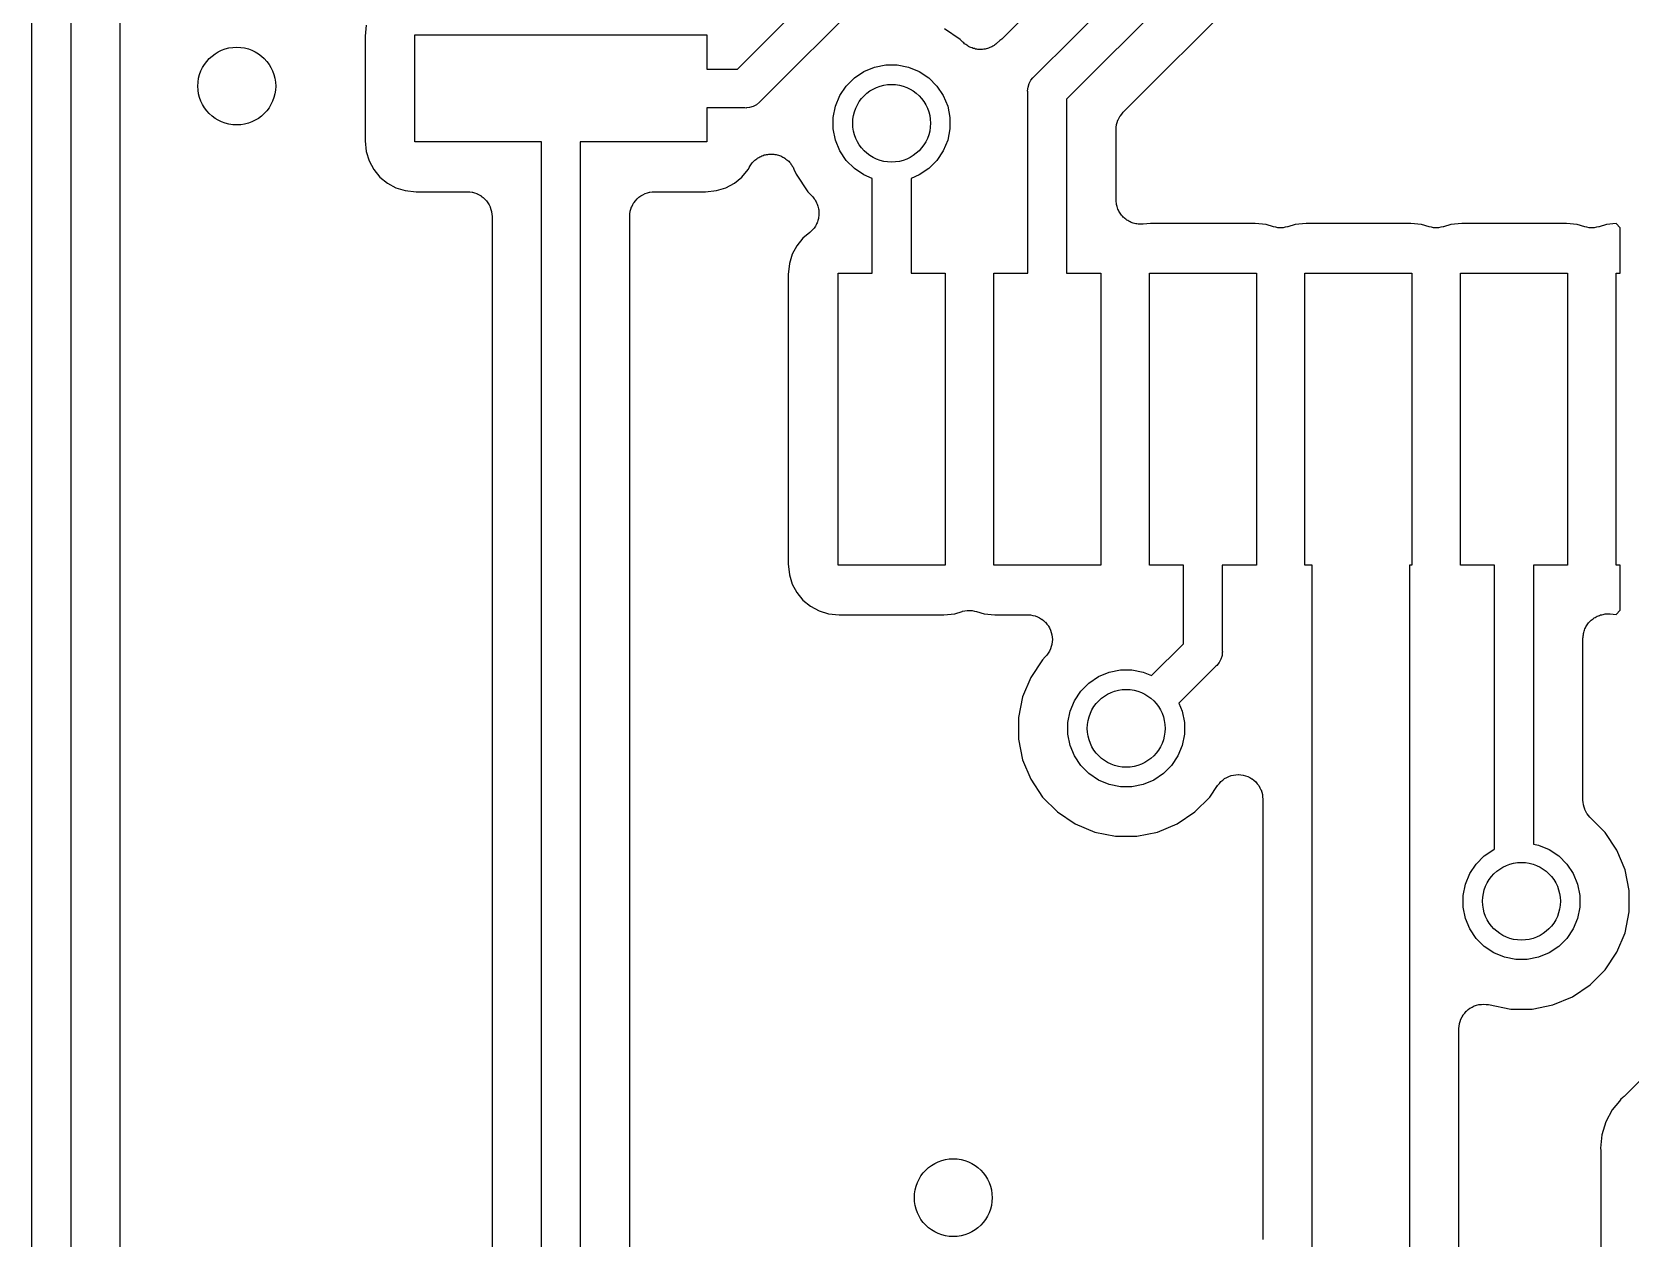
# Model space of a CAD drawing. Extents: x 49 to 143, y -158 to -38.
# Drawn here: x 87.72 to 95.94, y -103.46 to -97.26 of the extents above; entities that cross this region are included whole.
import ezdxf

# ---------------------------------------------------------------- set-up
doc = ezdxf.new("R2010")
doc.units = 0
doc.layers.add('BLACK', color=7, linetype='CONTINUOUS')

msp = doc.modelspace()

# ---------------------------------------------------------------- linework, layer by layer
at = {"layer": 'BLACK', "linetype": 'CONTINUOUS'}
for p, q in [((91.3476, -97.4482), (92.864, -95.9318)), ((93.0312, -96.0474), (91.4632, -97.6154)), ((93.8968, -96.1026), (92.7054, -97.294)), ((92.8718, -97.4868), (94.217, -96.1416)), ((87.7202, -105.976), (87.7202, -96.1982)), ((87.9202, -96.1982), (87.9202, -105.94)), ((94.3584, -96.283), (93.039, -97.6024)), ((88.1742, -105.782), (88.1742, -96.5792)), ((93.3302, -97.6704), (94.3974, -96.6032)), ((89.4387, -97.2234), (89.4332, -97.2794)), ((92.4922, -97.2967), (92.4104, -97.2421)), ((89.4332, -97.2794), (89.4332, -97.817)), ((89.689, -97.8232), (89.689, -97.2732)), ((89.689, -97.2732), (91.189, -97.2732)), ((91.189, -97.2732), (91.189, -97.4482)), ((92.5061, -97.3106), (92.4922, -97.2967)), ((92.5106, -97.3143), (92.5061, -97.3106)), ((92.5147, -97.3185), (92.5106, -97.3143)), ((92.5202, -97.3222), (92.5147, -97.3185)), ((92.5253, -97.3264), (92.5202, -97.3222)), ((92.5304, -97.3291), (92.5253, -97.3264)), ((92.5352, -97.3324), (92.5304, -97.3291)), ((92.5413, -97.335), (92.5352, -97.3324)), ((92.5471, -97.3381), (92.5413, -97.335)), ((92.5527, -97.3398), (92.5471, -97.3381)), ((92.558, -97.342), (92.5527, -97.3398)), ((92.5645, -97.3434), (92.558, -97.342)), ((92.5708, -97.3453), (92.5645, -97.3434)), ((92.5766, -97.3459), (92.5708, -97.3453)), ((92.6257, -97.3438), (92.6202, -97.3455)), ((92.6314, -97.3428), (92.6257, -97.3438)), ((92.6376, -97.3403), (92.6314, -97.3428)), ((92.6439, -97.3384), (92.6376, -97.3403)), ((92.649, -97.3357), (92.6439, -97.3384)), ((92.6544, -97.3336), (92.649, -97.3357)), ((92.66, -97.33), (92.6544, -97.3336)), ((92.6658, -97.3269), (92.66, -97.33)), ((92.6703, -97.3232), (92.6658, -97.3269)), ((92.6752, -97.3201), (92.6703, -97.3232)), ((92.6785, -97.3168), (92.6752, -97.3201)), ((92.6962, -97.3023), (92.6785, -97.3168)), ((92.6999, -97.2986), (92.6962, -97.3023)), ((92.7041, -97.2952), (92.6999, -97.2986)), ((92.7054, -97.294), (92.7041, -97.2952)), ((92.0515, -97.4385), (92.1095, -97.427)), ((92.1095, -97.427), (92.1685, -97.427)), ((92.1685, -97.427), (92.2265, -97.4385)), ((92.5823, -97.3471), (92.5766, -97.3459)), ((92.5889, -97.3472), (92.5823, -97.3471)), ((92.5955, -97.3478), (92.5889, -97.3472)), ((92.6012, -97.3473), (92.5955, -97.3478)), ((92.6071, -97.3474), (92.6012, -97.3473)), ((92.6136, -97.3461), (92.6071, -97.3474)), ((92.6202, -97.3455), (92.6136, -97.3461)), ((91.189, -97.4482), (91.3476, -97.4482)), ((91.906, -97.5358), (91.9478, -97.494)), ((91.9478, -97.494), (91.9969, -97.4611)), ((91.9969, -97.4611), (92.0515, -97.4385)), ((92.2265, -97.4385), (92.2811, -97.4611)), ((92.2811, -97.4611), (92.3302, -97.494)), ((92.3302, -97.494), (92.372, -97.5358)), ((92.8462, -97.5225), (92.8555, -97.5052)), ((92.8555, -97.5052), (92.8648, -97.4938)), ((92.8648, -97.4938), (92.8679, -97.4899)), ((92.8679, -97.4899), (92.8718, -97.4868)), ((91.8505, -97.6395), (91.8731, -97.5849)), ((91.8731, -97.5849), (91.906, -97.5358)), ((92.372, -97.5358), (92.4049, -97.5849)), ((92.4049, -97.5849), (92.4275, -97.6395)), ((92.8385, -97.561), (92.8404, -97.5414)), ((92.839, -97.5659), (92.8385, -97.561)), ((92.839, -98.4982), (92.839, -97.5659)), ((92.8404, -97.5414), (92.8462, -97.5225)), ((91.3841, -97.6482), (91.189, -97.6482)), ((91.189, -97.6482), (91.189, -97.8232)), ((91.389, -97.6487), (91.3841, -97.6482)), ((91.3939, -97.6482), (91.389, -97.6487)), ((91.4086, -97.6468), (91.3939, -97.6482)), ((91.3939, -97.6482), (91.3939, -97.6482)), ((91.4275, -97.641), (91.4086, -97.6468)), ((91.4448, -97.6317), (91.4275, -97.641)), ((91.4601, -97.6193), (91.4448, -97.6317)), ((91.4632, -97.6154), (91.4601, -97.6193)), ((91.839, -97.6975), (91.8505, -97.6395)), ((92.4275, -97.6395), (92.439, -97.6975)), ((93.039, -97.6024), (93.039, -98.4982)), ((93.3227, -97.6795), (93.3302, -97.6704)), ((91.839, -97.7565), (91.839, -97.6975)), ((92.439, -97.6975), (92.439, -97.7565)), ((93.293, -97.7585), (93.2943, -97.7468)), ((93.2943, -97.7468), (93.2955, -97.7351)), ((93.2955, -97.7351), (93.2957, -97.7345)), ((93.2957, -97.7345), (93.2958, -97.7338)), ((93.2958, -97.7338), (93.2993, -97.7226)), ((93.2993, -97.7226), (93.3028, -97.7114)), ((93.3028, -97.7114), (93.3031, -97.7108)), ((93.3031, -97.7108), (93.3033, -97.7102)), ((93.3033, -97.7102), (93.3089, -97.6999)), ((93.3089, -97.6999), (93.3145, -97.6896)), ((93.3145, -97.6896), (93.3149, -97.6891)), ((93.3149, -97.6891), (93.3152, -97.6885)), ((93.3152, -97.6885), (93.3227, -97.6795)), ((89.4332, -97.817), (89.4387, -97.873)), ((90.339, -97.8232), (89.689, -97.8232)), ((90.339, -105.217), (90.339, -97.8232)), ((91.189, -97.8232), (90.539, -97.8232)), ((90.539, -97.8232), (90.539, -105.18)), ((91.8505, -97.8145), (91.839, -97.7565)), ((91.8731, -97.8691), (91.8505, -97.8145)), ((92.4275, -97.8145), (92.4049, -97.8691)), ((92.439, -97.7565), (92.4275, -97.8145)), ((93.293, -97.7598), (93.293, -97.7585)), ((93.293, -97.7602), (93.293, -97.7598)), ((93.293, -97.7598), (93.293, -97.7598)), ((93.293, -97.7598), (93.293, -97.7598)), ((93.293, -98.1197), (93.293, -97.7602)), ((89.4387, -97.873), (89.4532, -97.9209)), ((91.431, -97.9216), (91.436, -97.9175)), ((91.436, -97.9175), (91.4406, -97.913)), ((91.4406, -97.913), (91.4457, -97.9098)), ((91.4457, -97.9098), (91.4503, -97.906)), ((91.4503, -97.906), (91.456, -97.903)), ((91.456, -97.903), (91.4614, -97.8995)), ((91.4614, -97.8995), (91.467, -97.8973)), ((91.467, -97.8973), (91.4722, -97.8945)), ((91.4722, -97.8945), (91.4784, -97.8927)), ((91.4784, -97.8927), (91.4844, -97.8902)), ((91.4844, -97.8902), (91.4903, -97.8891)), ((91.4903, -97.8891), (91.496, -97.8875)), ((91.496, -97.8875), (91.5024, -97.8869)), ((91.5024, -97.8869), (91.5088, -97.8857)), ((91.5088, -97.8857), (91.5147, -97.8857)), ((91.5147, -97.8857), (91.5207, -97.8852)), ((91.5207, -97.8852), (91.5271, -97.8858)), ((91.5271, -97.8858), (91.5336, -97.8859)), ((91.5336, -97.8859), (91.5394, -97.8871)), ((91.5394, -97.8871), (91.5453, -97.8877)), ((91.5453, -97.8877), (91.5515, -97.8896)), ((91.5515, -97.8896), (91.5578, -97.8909)), ((91.5578, -97.8909), (91.5633, -97.8932)), ((91.5633, -97.8932), (91.569, -97.895)), ((91.569, -97.895), (91.5747, -97.8981)), ((91.5747, -97.8981), (91.5807, -97.9006)), ((91.5807, -97.9006), (91.5856, -97.9039)), ((91.5856, -97.9039), (91.5908, -97.9067)), ((91.5908, -97.9067), (91.5958, -97.9109)), ((91.5958, -97.9109), (91.6012, -97.9145)), ((91.6012, -97.9145), (91.6054, -97.9187)), ((91.6054, -97.9187), (91.61, -97.9225)), ((91.906, -97.9182), (91.8731, -97.8691)), ((91.9478, -97.96), (91.906, -97.9182)), ((92.372, -97.9182), (92.3302, -97.96)), ((92.4049, -97.8691), (92.372, -97.9182)), ((89.4532, -97.9209), (89.4768, -97.965)), ((89.4768, -97.965), (89.5085, -98.0037)), ((91.3695, -98.0037), (91.4012, -97.965)), ((91.4012, -97.965), (91.408, -97.9523)), ((91.408, -97.9523), (91.4089, -97.9507)), ((91.4089, -97.9507), (91.4122, -97.9458)), ((91.4122, -97.9458), (91.4151, -97.9406)), ((91.4151, -97.9406), (91.4192, -97.9356)), ((91.4192, -97.9356), (91.4229, -97.9303)), ((91.4229, -97.9303), (91.4272, -97.9261)), ((91.4272, -97.9261), (91.431, -97.9216)), ((91.61, -97.9225), (91.6141, -97.9275)), ((91.6141, -97.9275), (91.6186, -97.9321)), ((91.6186, -97.9321), (91.6219, -97.9371)), ((91.6219, -97.9371), (91.6257, -97.9417)), ((91.6257, -97.9417), (91.6287, -97.9474)), ((91.6287, -97.9474), (91.6323, -97.9528)), ((91.6323, -97.9528), (91.6345, -97.9583)), ((91.6345, -97.9583), (91.6373, -97.9636)), ((91.6373, -97.9636), (91.6481, -97.9894)), ((91.6481, -97.9894), (91.7087, -98.0802)), ((91.9969, -97.9929), (91.9478, -97.96)), ((92.039, -98.0103), (91.9969, -97.9929)), ((92.2811, -97.9929), (92.239, -98.0103)), ((92.3302, -97.96), (92.2811, -97.9929)), ((89.5085, -98.0037), (89.5472, -98.0354)), ((89.5472, -98.0354), (89.5913, -98.059)), ((89.5913, -98.059), (89.6392, -98.0735)), ((89.6392, -98.0735), (89.6952, -98.079)), ((89.6952, -98.079), (89.958, -98.079)), ((89.958, -98.079), (89.9589, -98.079)), ((89.9589, -98.079), (89.9589, -98.079)), ((89.9589, -98.079), (89.9589, -98.079)), ((89.9589, -98.079), (89.9598, -98.0791)), ((89.9598, -98.0791), (89.9717, -98.0804)), ((89.9717, -98.0804), (89.9835, -98.0816)), ((89.9835, -98.0816), (89.984, -98.0818)), ((89.984, -98.0818), (89.9844, -98.0818)), ((89.9844, -98.0818), (89.9958, -98.0854)), ((90.8839, -98.0849), (90.8953, -98.0815)), ((90.8953, -98.0815), (90.8958, -98.0814)), ((90.8958, -98.0814), (90.8962, -98.0813)), ((90.8962, -98.0813), (90.9081, -98.0802)), ((90.9081, -98.0802), (90.92, -98.079)), ((90.92, -98.079), (91.1828, -98.079)), ((91.1828, -98.079), (91.2388, -98.0735)), ((91.2388, -98.0735), (91.2867, -98.059)), ((91.2867, -98.059), (91.3308, -98.0354)), ((91.3308, -98.0354), (91.3695, -98.0037)), ((91.7087, -98.0802), (91.7287, -98.1002)), ((92.039, -98.4982), (92.039, -98.0103)), ((92.239, -98.0103), (92.239, -98.4982)), ((89.9958, -98.0854), (90.0072, -98.089)), ((90.0072, -98.089), (90.0076, -98.0892)), ((90.0076, -98.0892), (90.008, -98.0893)), ((90.008, -98.0893), (90.0185, -98.0951)), ((90.0185, -98.0951), (90.029, -98.1008)), ((90.029, -98.1008), (90.0294, -98.101)), ((90.0294, -98.101), (90.0298, -98.1013)), ((90.0298, -98.1013), (90.0389, -98.1089)), ((90.0389, -98.1089), (90.0481, -98.1166)), ((90.0481, -98.1166), (90.0484, -98.1169)), ((90.0484, -98.1169), (90.0487, -98.1172)), ((90.0487, -98.1172), (90.0562, -98.1265)), ((90.0562, -98.1265), (90.0638, -98.1358)), ((90.0638, -98.1358), (90.064, -98.1362)), ((90.064, -98.1362), (90.0643, -98.1365)), ((90.0643, -98.1365), (90.0698, -98.1471)), ((90.0698, -98.1471), (90.0754, -98.1576)), ((90.0754, -98.1576), (90.0755, -98.1581)), ((90.0755, -98.1581), (90.0758, -98.1585)), ((90.0758, -98.1585), (90.0791, -98.1699)), ((90.7994, -98.1682), (90.8029, -98.1568)), ((90.8029, -98.1568), (90.8031, -98.1564)), ((90.8031, -98.1564), (90.8033, -98.156)), ((90.8033, -98.156), (90.809, -98.1456)), ((90.809, -98.1456), (90.8147, -98.135)), ((90.8147, -98.135), (90.815, -98.1347)), ((90.815, -98.1347), (90.8152, -98.1343)), ((90.8152, -98.1343), (90.8229, -98.1251)), ((90.8229, -98.1251), (90.8305, -98.1159)), ((90.8305, -98.1159), (90.8309, -98.1156)), ((90.8309, -98.1156), (90.8311, -98.1153)), ((90.8311, -98.1153), (90.8405, -98.1078)), ((90.8405, -98.1078), (90.8497, -98.1003)), ((90.8497, -98.1003), (90.8501, -98.1001)), ((90.8501, -98.1001), (90.8505, -98.0998)), ((90.8505, -98.0998), (90.8611, -98.0942)), ((90.8611, -98.0942), (90.8716, -98.0886)), ((90.8716, -98.0886), (90.872, -98.0885)), ((90.872, -98.0885), (90.8724, -98.0883)), ((90.8724, -98.0883), (90.8839, -98.0849)), ((91.7287, -98.1002), (91.73, -98.1015)), ((91.73, -98.1015), (91.7336, -98.106)), ((91.7336, -98.106), (91.7377, -98.1101)), ((91.7377, -98.1101), (91.7413, -98.1157)), ((91.7413, -98.1157), (91.7455, -98.1209)), ((91.7455, -98.1209), (91.7481, -98.126)), ((91.7481, -98.126), (91.7513, -98.1308)), ((91.7513, -98.1308), (91.7538, -98.137)), ((91.7538, -98.137), (91.7569, -98.1429)), ((91.7569, -98.1429), (91.7585, -98.1484)), ((91.7585, -98.1484), (91.7607, -98.1538)), ((91.7607, -98.1538), (91.7619, -98.1603)), ((91.7619, -98.1603), (91.7638, -98.1667)), ((91.7638, -98.1667), (91.7643, -98.1724)), ((93.2936, -98.1255), (93.293, -98.1197)), ((93.2935, -98.1313), (93.2936, -98.1255)), ((93.2948, -98.1378), (93.2935, -98.1313)), ((93.2954, -98.1444), (93.2948, -98.1378)), ((93.2971, -98.1499), (93.2954, -98.1444)), ((93.2982, -98.1556), (93.2971, -98.1499)), ((93.3007, -98.1617), (93.2982, -98.1556)), ((93.3026, -98.1681), (93.3007, -98.1617)), ((90.0791, -98.1699), (90.0826, -98.1814)), ((90.0826, -98.1814), (90.0826, -98.1818)), ((90.0826, -98.1818), (90.0828, -98.1822)), ((90.0828, -98.1822), (90.0838, -98.1941)), ((90.0838, -98.1941), (90.085, -98.206)), ((90.085, -98.206), (90.085, -105.198)), ((90.793, -98.2043), (90.7943, -98.1924)), ((90.793, -98.2051), (90.793, -98.2043)), ((90.793, -98.2052), (90.793, -98.2051)), ((90.793, -98.206), (90.793, -98.2052)), ((90.793, -98.2052), (90.793, -98.2052)), ((90.793, -105.023), (90.793, -98.206)), ((90.7943, -98.1924), (90.7956, -98.1805)), ((90.7956, -98.1805), (90.7957, -98.1801)), ((90.7957, -98.1801), (90.7958, -98.1796)), ((90.7958, -98.1796), (90.7994, -98.1682)), ((91.7531, -98.2447), (91.7508, -98.2501)), ((91.7558, -98.2396), (91.7531, -98.2447)), ((91.7578, -98.2333), (91.7558, -98.2396)), ((91.7604, -98.2272), (91.7578, -98.2333)), ((91.7615, -98.2215), (91.7604, -98.2272)), ((91.7633, -98.216), (91.7615, -98.2215)), ((91.764, -98.2094), (91.7633, -98.216)), ((91.7653, -98.2029), (91.764, -98.2094)), ((91.7643, -98.1724), (91.7654, -98.1781)), ((91.7659, -98.1914), (91.7653, -98.1971)), ((91.7653, -98.1971), (91.7653, -98.2029)), ((91.7654, -98.1781), (91.7654, -98.1848)), ((91.7654, -98.1848), (91.7659, -98.1914)), ((93.3053, -98.1732), (93.3026, -98.1681)), ((93.3075, -98.1786), (93.3053, -98.1732)), ((93.3111, -98.1841), (93.3075, -98.1786)), ((93.3142, -98.19), (93.3111, -98.1841)), ((93.3179, -98.1945), (93.3142, -98.19)), ((93.3211, -98.1993), (93.3179, -98.1945)), ((93.3257, -98.204), (93.3211, -98.1993)), ((93.3299, -98.2092), (93.3257, -98.204)), ((93.3344, -98.2129), (93.3299, -98.2092)), ((93.3384, -98.217), (93.3344, -98.2129)), ((93.3439, -98.2208), (93.3384, -98.217)), ((93.349, -98.225), (93.3439, -98.2208)), ((93.3541, -98.2277), (93.349, -98.225)), ((93.3589, -98.231), (93.3541, -98.2277)), ((93.365, -98.2336), (93.3589, -98.231)), ((93.3708, -98.2368), (93.365, -98.2336)), ((93.3763, -98.2385), (93.3708, -98.2368)), ((93.3816, -98.2408), (93.3763, -98.2385)), ((93.3881, -98.2421), (93.3816, -98.2408)), ((93.3945, -98.2441), (93.3881, -98.2421)), ((93.4002, -98.2447), (93.3945, -98.2441)), ((93.4059, -98.2459), (93.4002, -98.2447)), ((93.4125, -98.246), (93.4059, -98.2459)), ((93.4191, -98.2467), (93.4125, -98.246)), ((93.4249, -98.2462), (93.4191, -98.2467)), ((93.4307, -98.2462), (93.4249, -98.2462)), ((93.4324, -98.2461), (93.4307, -98.2462)), ((93.4702, -98.2424), (93.4324, -98.2461)), ((94.0078, -98.2424), (93.4702, -98.2424)), ((94.0638, -98.2479), (94.0078, -98.2424)), ((94.1021, -98.2595), (94.0638, -98.2479)), ((94.2142, -98.2479), (94.1759, -98.2595)), ((94.2702, -98.2424), (94.2142, -98.2479)), ((94.8078, -98.2424), (94.2702, -98.2424)), ((94.8638, -98.2479), (94.8078, -98.2424)), ((94.9021, -98.2595), (94.8638, -98.2479)), ((95.0142, -98.2479), (94.9759, -98.2595)), ((95.0702, -98.2424), (95.0142, -98.2479)), ((95.6078, -98.2424), (95.0702, -98.2424)), ((95.6638, -98.2479), (95.6078, -98.2424)), ((95.7021, -98.2595), (95.6638, -98.2479)), ((95.8142, -98.2479), (95.7759, -98.2595)), ((95.863, -98.2431), (95.8142, -98.2479)), ((95.885, -98.2651), (95.863, -98.2431)), ((91.6835, -98.3177), (91.6518, -98.3564)), ((91.7195, -98.2882), (91.6835, -98.3177)), ((91.7236, -98.2841), (91.7195, -98.2882)), ((91.7281, -98.2805), (91.7236, -98.2841)), ((91.7324, -98.2754), (91.7281, -98.2805)), ((91.737, -98.2707), (91.7324, -98.2754)), ((91.7403, -98.2659), (91.737, -98.2707)), ((91.744, -98.2614), (91.7403, -98.2659)), ((91.7472, -98.2556), (91.744, -98.2614)), ((91.7508, -98.2501), (91.7472, -98.2556)), ((94.1136, -98.2618), (94.1021, -98.2595)), ((94.125, -98.2642), (94.1136, -98.2618)), ((94.1257, -98.2642), (94.125, -98.2642)), ((94.1264, -98.2644), (94.1257, -98.2642)), ((94.1381, -98.2644), (94.1264, -98.2644)), ((94.1498, -98.2645), (94.1381, -98.2644)), ((94.1505, -98.2644), (94.1498, -98.2645)), ((94.1512, -98.2644), (94.1505, -98.2644)), ((94.1627, -98.2621), (94.1512, -98.2644)), ((94.1742, -98.26), (94.1627, -98.2621)), ((94.1755, -98.2596), (94.1742, -98.26)), ((94.1756, -98.2596), (94.1755, -98.2596)), ((94.1755, -98.2596), (94.1755, -98.2596)), ((94.1759, -98.2595), (94.1756, -98.2596)), ((94.9136, -98.2618), (94.9021, -98.2595)), ((94.925, -98.2642), (94.9136, -98.2618)), ((94.9257, -98.2642), (94.925, -98.2642)), ((94.9264, -98.2644), (94.9257, -98.2642)), ((94.9381, -98.2644), (94.9264, -98.2644)), ((94.9498, -98.2645), (94.9381, -98.2644)), ((94.9505, -98.2644), (94.9498, -98.2645)), ((94.9512, -98.2644), (94.9505, -98.2644)), ((94.9627, -98.2621), (94.9512, -98.2644)), ((94.9742, -98.26), (94.9627, -98.2621)), ((94.9755, -98.2596), (94.9742, -98.26)), ((94.9756, -98.2596), (94.9755, -98.2596)), ((94.9755, -98.2596), (94.9755, -98.2596)), ((94.9759, -98.2595), (94.9756, -98.2596)), ((95.7136, -98.2618), (95.7021, -98.2595)), ((95.725, -98.2642), (95.7136, -98.2618)), ((95.7257, -98.2642), (95.725, -98.2642)), ((95.7264, -98.2644), (95.7257, -98.2642)), ((95.7381, -98.2644), (95.7264, -98.2644)), ((95.7498, -98.2645), (95.7381, -98.2644)), ((95.7505, -98.2644), (95.7498, -98.2645)), ((95.7512, -98.2644), (95.7505, -98.2644)), ((95.7627, -98.2621), (95.7512, -98.2644)), ((95.7742, -98.26), (95.7627, -98.2621)), ((95.7755, -98.2596), (95.7742, -98.26)), ((95.7756, -98.2596), (95.7755, -98.2596)), ((95.7755, -98.2596), (95.7755, -98.2596)), ((95.7759, -98.2595), (95.7756, -98.2596)), ((95.885, -98.4982), (95.885, -98.2651)), ((91.6282, -98.4005), (91.6137, -98.4484)), ((91.6518, -98.3564), (91.6282, -98.4005)), ((91.6137, -98.4484), (91.6082, -98.5044)), ((91.6082, -98.5044), (91.6082, -99.992)), ((91.864, -99.9982), (91.864, -98.4982)), ((91.864, -98.4982), (92.039, -98.4982)), ((92.239, -98.4982), (92.414, -98.4982)), ((92.414, -98.4982), (92.414, -99.9982)), ((92.664, -99.9982), (92.664, -98.4982)), ((92.664, -98.4982), (92.839, -98.4982)), ((93.039, -98.4982), (93.214, -98.4982)), ((93.214, -98.4982), (93.214, -99.9982)), ((93.464, -99.9982), (93.464, -98.4982)), ((93.464, -98.4982), (94.014, -98.4982)), ((94.014, -98.4982), (94.014, -99.9982)), ((94.264, -99.9982), (94.264, -98.4982)), ((94.264, -98.4982), (94.814, -98.4982)), ((94.814, -98.4982), (94.814, -99.9982)), ((95.064, -99.9982), (95.064, -98.4982)), ((95.064, -98.4982), (95.614, -98.4982)), ((95.614, -98.4982), (95.614, -99.9982)), ((95.864, -99.9982), (95.864, -98.4982)), ((95.864, -98.4982), (95.885, -98.4982)), ((91.6082, -99.992), (91.6137, -100.048)), ((91.6137, -100.048), (91.6282, -100.096)), ((92.414, -99.9982), (91.864, -99.9982)), ((93.214, -99.9982), (92.664, -99.9982)), ((93.639, -99.9982), (93.464, -99.9982)), ((93.639, -100.403), (93.639, -99.9982)), ((94.014, -99.9982), (93.839, -99.9982)), ((93.839, -99.9982), (93.839, -100.439)), ((94.3015, -99.9982), (94.264, -99.9982)), ((94.3015, -103.796), (94.3015, -99.9982)), ((94.814, -99.9982), (94.8015, -99.9982)), ((94.8015, -99.9982), (94.8015, -103.796)), ((95.239, -99.9982), (95.064, -99.9982)), ((95.239, -101.459), (95.239, -99.9982)), ((95.614, -99.9982), (95.439, -99.9982)), ((95.439, -99.9982), (95.439, -101.433)), ((95.885, -99.9982), (95.864, -99.9982)), ((95.885, -100.231), (95.885, -99.9982)), ((91.6282, -100.096), (91.6518, -100.14)), ((91.6518, -100.14), (91.6835, -100.179)), ((91.6835, -100.179), (91.7222, -100.21)), ((91.7222, -100.21), (91.7663, -100.234)), ((91.7663, -100.234), (91.8142, -100.249)), ((91.8142, -100.249), (91.8702, -100.254)), ((91.8702, -100.254), (92.4078, -100.254)), ((92.4078, -100.254), (92.4638, -100.249)), ((92.4638, -100.249), (92.5021, -100.237)), ((92.5021, -100.237), (92.5024, -100.237)), ((92.5024, -100.237), (92.5025, -100.237)), ((92.5025, -100.237), (92.5038, -100.236)), ((92.5025, -100.237), (92.5025, -100.237)), ((92.5038, -100.236), (92.5153, -100.234)), ((92.5153, -100.234), (92.5268, -100.232)), ((92.5268, -100.232), (92.5275, -100.232)), ((92.5275, -100.232), (92.5282, -100.232)), ((92.5282, -100.232), (92.5399, -100.232)), ((92.5399, -100.232), (92.5516, -100.232)), ((92.5516, -100.232), (92.5523, -100.232)), ((92.5523, -100.232), (92.553, -100.232)), ((92.553, -100.232), (92.5644, -100.235)), ((92.5644, -100.235), (92.5759, -100.237)), ((92.5759, -100.237), (92.6142, -100.249)), ((92.6142, -100.249), (92.6702, -100.254)), ((92.6702, -100.254), (92.8389, -100.254)), ((92.8389, -100.254), (92.8402, -100.254)), ((92.8402, -100.254), (92.8402, -100.254)), ((92.8402, -100.254), (92.8402, -100.254)), ((92.8402, -100.254), (92.8407, -100.254)), ((92.8407, -100.254), (92.8527, -100.255)), ((92.8527, -100.255), (92.8648, -100.257)), ((92.8648, -100.257), (92.8651, -100.257)), ((92.8651, -100.257), (92.8653, -100.257)), ((92.8653, -100.257), (92.8768, -100.26)), ((92.8768, -100.26), (92.8885, -100.264)), ((92.8885, -100.264), (92.8887, -100.264)), ((92.8887, -100.264), (92.8889, -100.264)), ((92.8889, -100.264), (92.8995, -100.27)), ((92.8995, -100.27), (92.9103, -100.276)), ((92.9103, -100.276), (92.9104, -100.276)), ((92.9104, -100.276), (92.9106, -100.276)), ((92.9106, -100.276), (92.9199, -100.284)), ((92.9199, -100.284), (92.9293, -100.292)), ((92.9293, -100.292), (92.9294, -100.292)), ((92.9294, -100.292), (92.9296, -100.292)), ((92.9296, -100.292), (92.9372, -100.302)), ((92.9372, -100.302), (92.9449, -100.311)), ((95.7152, -100.305), (95.7189, -100.301)), ((95.7189, -100.301), (95.7222, -100.296)), ((95.7222, -100.296), (95.7269, -100.291)), ((95.7269, -100.291), (95.7311, -100.286)), ((95.7311, -100.286), (95.7357, -100.282)), ((95.7357, -100.282), (95.7398, -100.278)), ((95.7398, -100.278), (95.7453, -100.275)), ((95.7453, -100.275), (95.7505, -100.27)), ((95.7505, -100.27), (95.7556, -100.268)), ((95.7556, -100.268), (95.7604, -100.265)), ((95.7604, -100.265), (95.7666, -100.262)), ((95.7666, -100.262), (95.7724, -100.259)), ((95.7724, -100.259), (95.778, -100.257)), ((95.778, -100.257), (95.7833, -100.255)), ((95.7833, -100.255), (95.7899, -100.254)), ((95.7899, -100.254), (95.7962, -100.252)), ((95.7962, -100.252), (95.802, -100.251)), ((95.802, -100.251), (95.8077, -100.25)), ((95.8077, -100.25), (95.8143, -100.25)), ((95.8143, -100.25), (95.8209, -100.25)), ((95.8209, -100.25), (95.8266, -100.25)), ((95.8266, -100.25), (95.8324, -100.25)), ((95.8324, -100.25), (95.863, -100.253)), ((95.863, -100.253), (95.885, -100.231)), ((92.9449, -100.311), (92.945, -100.311)), ((92.945, -100.311), (92.9451, -100.312)), ((92.9451, -100.312), (92.9507, -100.322)), ((92.9507, -100.322), (92.9565, -100.333)), ((92.9565, -100.333), (92.9565, -100.333)), ((92.9565, -100.333), (92.9566, -100.333)), ((92.9566, -100.333), (92.96, -100.345)), ((92.96, -100.345), (92.9635, -100.357)), ((92.9635, -100.357), (92.9636, -100.357)), ((92.9636, -100.357), (92.9636, -100.357)), ((92.9636, -100.357), (92.9647, -100.369)), ((92.9659, -100.382), (92.9646, -100.394)), ((92.9647, -100.369), (92.9659, -100.381)), ((92.9659, -100.381), (92.9659, -100.382)), ((92.9659, -100.382), (92.9659, -100.382)), ((95.693, -100.375), (95.6937, -100.369)), ((95.693, -100.377), (95.693, -100.375)), ((95.693, -101.207), (95.693, -100.377)), ((95.6937, -100.363), (95.695, -100.357)), ((95.6937, -100.369), (95.6937, -100.363)), ((95.695, -100.357), (95.6958, -100.35)), ((95.6958, -100.35), (95.6975, -100.345)), ((95.6975, -100.345), (95.6987, -100.339)), ((95.6987, -100.339), (95.7013, -100.333)), ((95.7013, -100.333), (95.7033, -100.327)), ((95.7033, -100.327), (95.7061, -100.322)), ((95.7061, -100.322), (95.7083, -100.316)), ((95.7083, -100.316), (95.712, -100.311)), ((95.712, -100.311), (95.7152, -100.305)), ((92.9364, -100.461), (92.9287, -100.471)), ((92.9442, -100.452), (92.9364, -100.461)), ((92.9443, -100.452), (92.9442, -100.452)), ((92.9444, -100.452), (92.9443, -100.452)), ((92.9501, -100.441), (92.9444, -100.452)), ((92.956, -100.43), (92.9501, -100.441)), ((92.9561, -100.43), (92.956, -100.43)), ((92.956, -100.43), (92.956, -100.43)), ((92.9597, -100.418), (92.9561, -100.43)), ((92.9633, -100.407), (92.9597, -100.418)), ((92.9634, -100.406), (92.9633, -100.406)), ((92.9633, -100.406), (92.9633, -100.407)), ((92.9646, -100.394), (92.9634, -100.406)), ((93.4746, -100.567), (93.639, -100.403)), ((93.8376, -100.464), (93.8361, -100.468)), ((93.8381, -100.458), (93.8376, -100.464)), ((93.839, -100.449), (93.8381, -100.458)), ((93.839, -100.439), (93.8395, -100.444)), ((93.8395, -100.444), (93.839, -100.449)), ((93.839, -100.449), (93.839, -100.449)), ((92.9147, -100.485), (92.8541, -100.576)), ((92.9287, -100.471), (92.9147, -100.485)), ((93.2575, -100.55), (93.3155, -100.538)), ((93.3155, -100.538), (93.3745, -100.538)), ((93.3745, -100.538), (93.4325, -100.55)), ((93.8062, -100.518), (93.616, -100.708)), ((93.8101, -100.515), (93.8062, -100.518)), ((93.8225, -100.5), (93.8101, -100.515)), ((93.8318, -100.482), (93.8225, -100.5)), ((93.8361, -100.468), (93.8318, -100.482)), ((92.8541, -100.576), (92.8123, -100.676)), ((93.112, -100.647), (93.1538, -100.605)), ((93.1538, -100.605), (93.2029, -100.572)), ((93.2029, -100.572), (93.2575, -100.55)), ((93.4325, -100.55), (93.4746, -100.567)), ((92.8123, -100.676), (92.791, -100.783)), ((93.0565, -100.75), (93.0791, -100.696)), ((93.0791, -100.696), (93.112, -100.647)), ((93.616, -100.708), (93.6335, -100.75)), ((92.791, -100.783), (92.791, -100.893)), ((93.045, -100.808), (93.0565, -100.75)), ((93.6335, -100.75), (93.645, -100.808)), ((93.045, -100.868), (93.045, -100.808)), ((93.0565, -100.926), (93.045, -100.868)), ((93.645, -100.868), (93.6335, -100.926)), ((93.645, -100.808), (93.645, -100.868)), ((92.791, -100.893), (92.8123, -101)), ((93.0791, -100.98), (93.0565, -100.926)), ((93.6335, -100.926), (93.6109, -100.98)), ((92.8123, -101), (92.8541, -101.1)), ((93.112, -101.029), (93.0791, -100.98)), ((93.1538, -101.071), (93.112, -101.029)), ((93.578, -101.029), (93.5362, -101.071)), ((93.6109, -100.98), (93.578, -101.029)), ((92.8541, -101.1), (92.9147, -101.191)), ((93.2029, -101.104), (93.1538, -101.071)), ((93.2575, -101.126), (93.2029, -101.104)), ((93.4871, -101.104), (93.4325, -101.126)), ((93.5362, -101.071), (93.4871, -101.104)), ((93.8159, -101.13), (93.8239, -101.121)), ((93.8239, -101.121), (93.8316, -101.112)), ((93.8316, -101.112), (93.8318, -101.112)), ((93.8318, -101.112), (93.8319, -101.111)), ((93.8319, -101.111), (93.8415, -101.104)), ((93.8415, -101.104), (93.851, -101.096)), ((93.851, -101.096), (93.8511, -101.096)), ((93.8511, -101.096), (93.8512, -101.096)), ((93.8512, -101.096), (93.862, -101.09)), ((93.862, -101.09), (93.8729, -101.085)), ((93.8729, -101.085), (93.8731, -101.085)), ((93.8731, -101.085), (93.8732, -101.085)), ((93.8732, -101.085), (93.885, -101.081)), ((93.885, -101.081), (93.8967, -101.078)), ((93.8967, -101.078), (93.8969, -101.078)), ((93.8969, -101.078), (93.897, -101.078)), ((93.897, -101.078), (93.9092, -101.077)), ((93.9092, -101.077), (93.9214, -101.075)), ((93.9214, -101.075), (93.9216, -101.075)), ((93.9216, -101.075), (93.9217, -101.075)), ((93.9217, -101.075), (93.9339, -101.077)), ((93.9339, -101.077), (93.946, -101.078)), ((93.946, -101.078), (93.9462, -101.078)), ((93.9462, -101.078), (93.9464, -101.078)), ((93.9464, -101.078), (93.958, -101.082)), ((93.958, -101.082), (93.9697, -101.085)), ((93.9697, -101.085), (93.9699, -101.085)), ((93.9699, -101.085), (93.97, -101.086)), ((93.97, -101.086), (93.9806, -101.091)), ((93.9806, -101.091), (93.9915, -101.097)), ((93.9915, -101.097), (93.9916, -101.097)), ((93.9916, -101.097), (93.9918, -101.097)), ((93.9918, -101.097), (94.0012, -101.105)), ((94.0012, -101.105), (94.0106, -101.113)), ((94.0106, -101.113), (94.0107, -101.113)), ((94.0107, -101.113), (94.0109, -101.113)), ((94.0109, -101.113), (94.0185, -101.123)), ((94.0185, -101.123), (94.0263, -101.132)), ((92.9147, -101.191), (92.9918, -101.268)), ((93.3155, -101.138), (93.2575, -101.126)), ((93.3745, -101.138), (93.3155, -101.138)), ((93.4325, -101.126), (93.3745, -101.138)), ((93.6982, -101.268), (93.7753, -101.191)), ((93.7753, -101.191), (93.8149, -101.132)), ((93.8149, -101.132), (93.8157, -101.131)), ((93.8157, -101.131), (93.8159, -101.13)), ((93.8157, -101.131), (93.8157, -101.131)), ((93.8157, -101.131), (93.8157, -101.131)), ((94.0263, -101.132), (94.0264, -101.132)), ((94.0264, -101.132), (94.0265, -101.132)), ((94.0265, -101.132), (94.032, -101.143)), ((94.032, -101.143), (94.0379, -101.154)), ((94.0379, -101.154), (94.038, -101.154)), ((94.038, -101.154), (94.038, -101.154)), ((94.038, -101.154), (94.0415, -101.166)), ((94.0415, -101.166), (94.0451, -101.178)), ((94.0451, -101.178), (94.0451, -101.178)), ((94.0451, -101.178), (94.0451, -101.178)), ((94.0451, -101.178), (94.0463, -101.19)), ((94.0463, -101.19), (94.0475, -101.202)), ((94.0475, -101.202), (94.0475, -103.466)), ((92.9918, -101.268), (93.0826, -101.329)), ((93.6074, -101.329), (93.6982, -101.268)), ((95.6941, -101.219), (95.693, -101.207)), ((95.6952, -101.23), (95.6941, -101.219)), ((95.6954, -101.231), (95.6952, -101.23)), ((95.6954, -101.232), (95.6954, -101.231)), ((95.6988, -101.243), (95.6954, -101.232)), ((95.7021, -101.254), (95.6988, -101.243)), ((95.7024, -101.255), (95.7021, -101.254)), ((95.7026, -101.255), (95.7024, -101.255)), ((95.7081, -101.266), (95.7026, -101.255)), ((95.7135, -101.276), (95.7081, -101.266)), ((95.7139, -101.277), (95.7135, -101.276)), ((95.7142, -101.277), (95.7139, -101.277)), ((95.7216, -101.286), (95.7142, -101.277)), ((95.729, -101.295), (95.7216, -101.286)), ((93.0826, -101.329), (93.1834, -101.371)), ((93.5066, -101.371), (93.6074, -101.329)), ((95.7299, -101.296), (95.729, -101.295)), ((95.7302, -101.297), (95.7299, -101.296)), ((95.7299, -101.296), (95.7299, -101.296)), ((95.7299, -101.296), (95.7299, -101.296)), ((95.8073, -101.374), (95.7302, -101.297)), ((93.1834, -101.371), (93.2904, -101.392)), ((93.2904, -101.392), (93.3996, -101.392)), ((93.3996, -101.392), (93.5066, -101.371)), ((95.439, -101.433), (95.4645, -101.439)), ((95.4645, -101.439), (95.5191, -101.461)), ((95.8679, -101.465), (95.8073, -101.374)), ((95.144, -101.536), (95.1858, -101.494)), ((95.1858, -101.494), (95.2349, -101.461)), ((95.2349, -101.461), (95.239, -101.459)), ((95.5191, -101.461), (95.5682, -101.494)), ((95.5682, -101.494), (95.61, -101.536)), ((95.9097, -101.565), (95.8679, -101.465)), ((95.0885, -101.639), (95.1111, -101.585)), ((95.1111, -101.585), (95.144, -101.536)), ((95.61, -101.536), (95.6429, -101.585)), ((95.6429, -101.585), (95.6655, -101.639)), ((95.931, -101.672), (95.9097, -101.565)), ((95.077, -101.697), (95.0885, -101.639)), ((95.077, -101.757), (95.077, -101.697)), ((95.6655, -101.639), (95.677, -101.697)), ((95.677, -101.697), (95.677, -101.757)), ((95.931, -101.782), (95.931, -101.672)), ((95.0885, -101.815), (95.077, -101.757)), ((95.677, -101.757), (95.6655, -101.815)), ((95.1111, -101.869), (95.0885, -101.815)), ((95.6655, -101.815), (95.6429, -101.869)), ((95.9097, -101.889), (95.931, -101.782)), ((95.144, -101.918), (95.1111, -101.869)), ((95.1858, -101.96), (95.144, -101.918)), ((95.61, -101.918), (95.5682, -101.96)), ((95.6429, -101.869), (95.61, -101.918)), ((95.8679, -101.989), (95.9097, -101.889)), ((95.2349, -101.993), (95.1858, -101.96)), ((95.2895, -102.015), (95.2349, -101.993)), ((95.3475, -102.027), (95.2895, -102.015)), ((95.4065, -102.027), (95.3475, -102.027)), ((95.4645, -102.015), (95.4065, -102.027)), ((95.5191, -101.993), (95.4645, -102.015)), ((95.5682, -101.96), (95.5191, -101.993)), ((95.8073, -102.08), (95.8679, -101.989)), ((95.7302, -102.157), (95.8073, -102.08)), ((96.5478, -102.088), (95.9054, -102.73)), ((95.6394, -102.218), (95.7302, -102.157)), ((95.113, -102.276), (95.1235, -102.271)), ((95.1235, -102.271), (95.1342, -102.265)), ((95.1342, -102.265), (95.1346, -102.265)), ((95.1346, -102.265), (95.1349, -102.265)), ((95.1349, -102.265), (95.1464, -102.262)), ((95.1464, -102.262), (95.1579, -102.258)), ((95.1579, -102.258), (95.1583, -102.258)), ((95.1583, -102.258), (95.1587, -102.258)), ((95.1587, -102.258), (95.1707, -102.257)), ((95.1707, -102.257), (95.1826, -102.256)), ((95.1826, -102.256), (95.183, -102.256)), ((95.183, -102.256), (95.1834, -102.256)), ((95.1834, -102.256), (95.1953, -102.257)), ((95.1953, -102.257), (95.2073, -102.258)), ((95.2073, -102.258), (95.3224, -102.281)), ((95.4316, -102.281), (95.5386, -102.26)), ((95.5386, -102.26), (95.6394, -102.218)), ((95.0582, -102.357), (95.0583, -102.356)), ((95.0583, -102.356), (95.0619, -102.345)), ((95.0619, -102.345), (95.0655, -102.333)), ((95.0655, -102.333), (95.0657, -102.333)), ((95.0657, -102.333), (95.0658, -102.333)), ((95.0658, -102.333), (95.0716, -102.322)), ((95.0716, -102.322), (95.0773, -102.312)), ((95.0773, -102.312), (95.0775, -102.311)), ((95.0775, -102.311), (95.0777, -102.311)), ((95.0777, -102.311), (95.0854, -102.302)), ((95.0854, -102.302), (95.0931, -102.292)), ((95.0931, -102.292), (95.0934, -102.292)), ((95.0934, -102.292), (95.0936, -102.292)), ((95.0936, -102.292), (95.103, -102.284)), ((95.103, -102.284), (95.1123, -102.277)), ((95.1123, -102.277), (95.1127, -102.277)), ((95.1127, -102.277), (95.113, -102.276)), ((95.3224, -102.281), (95.4316, -102.281)), ((95.0555, -102.381), (95.0569, -102.369)), ((95.0555, -102.382), (95.0555, -102.381)), ((95.0555, -102.383), (95.0555, -102.382)), ((95.0555, -102.382), (95.0555, -102.382)), ((95.0555, -102.382), (95.0555, -102.382)), ((95.0555, -103.511), (95.0555, -102.383)), ((95.0569, -102.369), (95.0581, -102.357)), ((95.0581, -102.357), (95.0582, -102.357)), ((95.8803, -102.754), (95.8432, -102.799)), ((95.8875, -102.745), (95.8803, -102.754)), ((95.8803, -102.754), (95.8803, -102.754)), ((95.8962, -102.738), (95.8875, -102.745)), ((95.8999, -102.735), (95.8962, -102.738)), ((95.9041, -102.731), (95.8999, -102.735)), ((95.9054, -102.73), (95.9041, -102.731)), ((95.8432, -102.799), (95.8104, -102.861)), ((95.7901, -102.928), (95.7833, -102.997)), ((95.8104, -102.861), (95.7901, -102.928)), ((95.7833, -102.997), (95.7844, -103.008)), ((95.7844, -103.008), (95.7846, -103.01)), ((95.7846, -103.01), (95.7845, -103.015)), ((95.7845, -103.015), (95.785, -103.021)), ((95.785, -103.021), (95.785, -105.767))]:
    msp.add_line(p, q, dxfattribs=at)
at = {"layer": 'BLACK'}
for centre in [(88.773, -97.536), (92.139, -97.727), (93.345, -100.838), (95.377, -101.727), (92.456, -103.251)]:
    msp.add_circle(centre, 0.2, dxfattribs=at)

doc.saveas('drawing.dxf')
